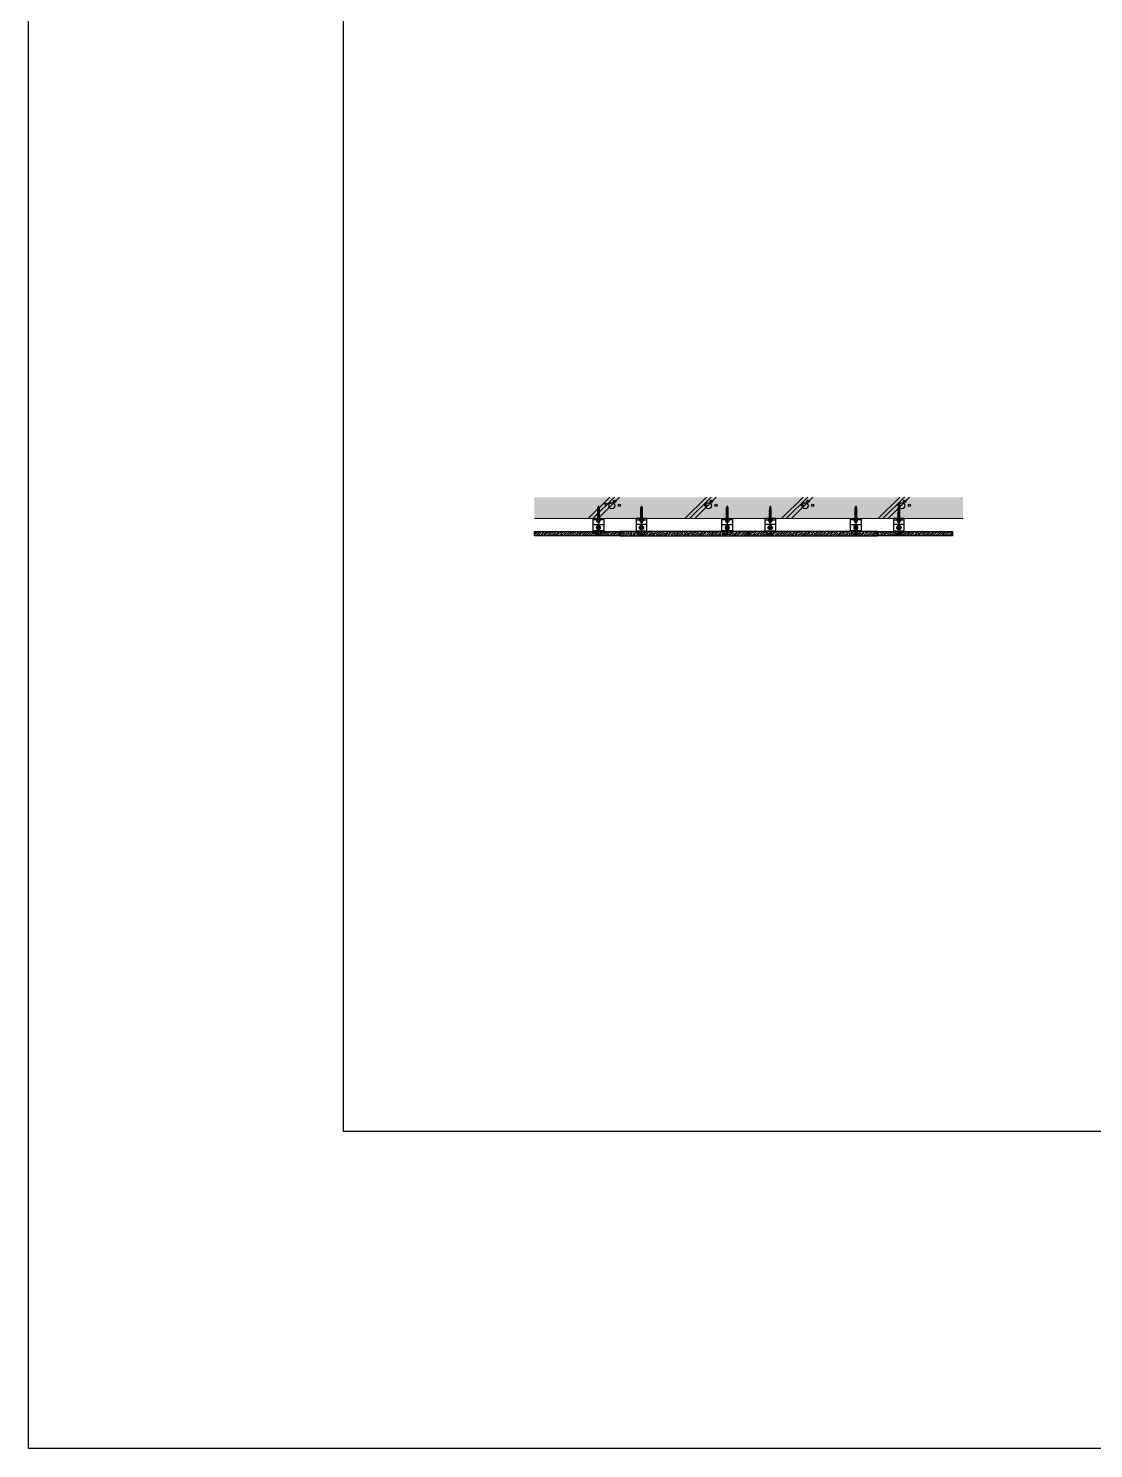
# Model space of a CAD drawing. Header units: millimetres. Extents: x -223175 to 287756, y -120611 to 352956.
# Drawn here: x 232109 to 237078, y 77684 to 84311 of the extents above; entities that cross this region are included whole.
import ezdxf
from ezdxf.lldxf.tags import DXFTag

# ---------------------------------------------------------------- set-up
doc = ezdxf.new("R2010")
doc.units = ezdxf.units.MM
doc.header["$LTSCALE"] = 50
for name, color, linetype in [('1-AG', 4, 'Continuous'), ('1W-마감-대리석', 130, 'Continuous'), ('8', 8, 'Continuous'), ('A-STL-PIPE', 7, 'Continuous'), ('ANGLE', 3, 'Continuous'), ('CENTER', 1, 'CENTER'), ('d', 7, 'Continuous'), ('ELE', 8, 'Continuous'), ('I-CO-TEXT', 4, 'Continuous'), ('K', 7, 'Continuous'), ('SEC4', 8, 'Continuous')]:
    doc.layers.add(name, color=color, linetype=linetype)
doc.layers.add('STRC', color=2, linetype='Continuous', lineweight=9)
tags = doc.linetypes.add('CENTER', pattern=[50.8, 31.75, -6.35, 6.35, -6.35]).pattern_tags.tags
tags[10:11] = [DXFTag(74, 4), DXFTag(75, 0), DXFTag(340, '0'), DXFTag(46, 1.0), DXFTag(50, 0.0), DXFTag(44, 0.0), DXFTag(45, 0.0)]
tags[8:9] = [DXFTag(74, 4), DXFTag(75, 0), DXFTag(340, '0'), DXFTag(46, 1.0), DXFTag(50, 0.0), DXFTag(44, 0.0), DXFTag(45, 0.0)]
tags[6:7] = [DXFTag(74, 4), DXFTag(75, 0), DXFTag(340, '0'), DXFTag(46, 1.0), DXFTag(50, 0.0), DXFTag(44, 0.0), DXFTag(45, 0.0)]
tags[4:5] = [DXFTag(74, 4), DXFTag(75, 0), DXFTag(340, '0'), DXFTag(46, 1.0), DXFTag(50, 0.0), DXFTag(44, 0.0), DXFTag(45, 0.0)]
pattern_1 = [(45, (954589.566, 18328.231), (-8.98025612, 8.98025612), []), (45, (954598.546, 18328.231), (-8.98025612, 8.98025612), [6.35, -3.175])]

# ---------------------------------------------------------------- blocks, each defined once
blk = doc.blocks.new('A$C11A53913')
at = {"layer": '8'}
h = blk.add_hatch(dxfattribs=at)
h.set_pattern_fill('DASH', color=8, scale=11.428571, angle=-0.44038, style=0)
h.set_pattern_definition([(270.44038365, (272678.6091, 159490.5334), (-1.4175491325, -1.4395093296), [1.428571429, -1.428571429])])
h.paths.add_polyline_path([(33.5, 14.2), (33.5, 14.6), (30.5, 14.6), (30.5, 14.2)])
h.paths.add_polyline_path([(30.5, 14.2), (30.5, 12.7), (33.5, 12.7), (33.5, 14.2)])
h.paths.add_polyline_path([(33.6, 9.6), (33.5, 12.7), (30.5, 12.7), (30.5, 9.6)])
h.paths.add_polyline_path([(33.6, 9.6), (30.5, 9.6), (30.5, 6.6), (33.6, 6.6)])
h.paths.add_polyline_path([(30.5, 6.6), (30.5, 5), (33.6, 5.1), (33.6, 6.6)])
h.paths.add_polyline_path([(30.5, 5), (30.5, 4.7), (33.6, 4.7), (33.6, 5.1)])
h = blk.add_hatch(dxfattribs=at)
h.set_pattern_fill('DASH', color=8, scale=11.428571, angle=-0.44038, style=0)
h.set_pattern_definition([(270.44038, (-476.9, 1704.0097), (-1.4175491, -1.4395093), [1.4285714, -1.4285714])])
h.paths.add_polyline_path([(40.3, 4.7), (40.2, 5.1), (42, 5.1), (42, 4.7)])
h.paths.add_polyline_path([(38.2, 4.7), (38.2, 5.1), (40.2, 5.1), (40.3, 4.7)])
h.paths.add_polyline_path([(34.4, 4.7), (34.3, 5.1), (38.2, 5.1), (38.2, 4.7)])
h.paths.add_polyline_path([(34.3, 5.1), (34.3, 6.6), (38.1, 6.6), (38.2, 5.1)])
h.paths.add_polyline_path([(40.2, 6.6), (40.2, 5.1), (38.2, 5.1), (38.1, 6.6)])
h.paths.add_polyline_path([(40.2, 6.6), (42, 6.7), (42, 5.1), (40.2, 5.1)])
h.paths.add_polyline_path([(40, 9.7), (41.9, 9.7), (42, 6.7), (40.2, 6.6)])
h.paths.add_polyline_path([(38.1, 9.7), (40, 9.7), (40.2, 6.6), (38.1, 6.6)])
h.paths.add_polyline_path([(38.1, 9.7), (38.1, 6.6), (34.3, 6.6), (34.3, 9.6)])
h.paths.add_polyline_path([(38.1, 9.7), (34.3, 9.6), (34.3, 12.7), (38.1, 12.7)])
h.paths.add_polyline_path([(38.1, 12.7), (39.9, 12.7), (40, 9.7), (38.1, 9.7)])
h.paths.add_polyline_path([(39.9, 12.7), (41.9, 12.7), (41.9, 9.7), (40, 9.7)])
h.paths.add_polyline_path([(39.9, 12.7), (39.8, 14.3), (41.9, 14.3), (41.9, 12.7)])
h.paths.add_polyline_path([(38.1, 12.7), (38.1, 14.2), (39.8, 14.3), (39.9, 12.7)])
h.paths.add_polyline_path([(34.3, 12.7), (34.3, 14.2), (38.1, 14.2), (38.1, 12.7)])
h.paths.add_polyline_path([(34.3, 14.2), (34.3, 14.6), (38.1, 14.6), (38.1, 14.2)])
h.paths.add_polyline_path([(39.8, 14.6), (39.8, 14.3), (38.1, 14.2), (38.1, 14.6)])
h.paths.add_polyline_path([(41.9, 14.7), (41.9, 14.3), (39.8, 14.3), (39.8, 14.6)])
at = {"color": 8, "linetype": 'Continuous'}
blk.add_line((38.2, 5, 0), (38.2, 5, 0), dxfattribs=at)
at = {"layer": '8', "color": 8}
for p, q in [((30.5, 9.6, 0), (28.7, 11.4, 0)), ((28.7, 9.6, 0), (30.5, 7.8, 0)), ((30.5, 12.7, 0), (51, 12.8, 0)), ((30.5, 6.6, 0), (51.1, 6.7, 0)), ((51, 12.8, 0), (53.6, 14.4, 0)), ((51.1, 6.7, 0), (53.7, 5.2, 0))]:
    blk.add_line(p, q, dxfattribs=at)
at = {"layer": 'CENTER'}
blk.add_line((90.7, 10.1, 0), (0, 9.4, 0), dxfattribs=at)
at = {"layer": 'ELE', "color": 8}
for p, q in [((12.2, 12.5, 0), (13.7, 14.1, 0)), ((12.2, 12.5, 0), (18.3, 12.6, 0)), ((12.2, 6.4, 0), (12.2, 12.5, 0)), ((12.2, 6.4, 0), (18.4, 6.5, 0)), ((13.7, 4.9, 0), (12.2, 6.4, 0)), ((13.7, 14.1, 0), (18.3, 14.1, 0)), ((13.7, 4.9, 0), (13.7, 14.1, 0)), ((18.4, 4.9, 0), (13.7, 4.9, 0)), ((18.3, 16.4, 0), (19.1, 17.9, 0)), ((18.4, 2.7, 0), (18.3, 16.4, 0)), ((19.3, 1.2, 0), (18.4, 2.7, 0)), ((19.1, 17.9, 0), (24.4, 17.9, 0)), ((19.2, 13.7, 0), (24.4, 13.7, 0)), ((19.2, 5.3, 0), (24.5, 5.4, 0)), ((24.5, 1.2, 0), (19.3, 1.2, 0)), ((24.4, 17.9, 0), (24.5, 1.2, 0)), ((24.4, 9.6, 0), (28.7, 9.6, 0)), ((24.5, 8.1, 0), (26.6, 8.4, 0)), ((24.5, 8.1, 0), (25.5, 0.8, 0)), ((25.4, 18.3, 0), (25.5, 8.3, 0)), ((27.6, 18.3, 0), (25.4, 18.3, 0)), ((26.5, 10.7, 0), (25.4, 18.3, 0)), ((25.5, 8.3, 0), (25.8, 14, 0)), ((25.5, 0.8, 0), (27.7, 0.8, 0)), ((25.8, 14, 0), (26.5, 10.7, 0)), ((28.7, 11, 0), (26.5, 10.7, 0)), ((26.6, 8.4, 0), (27.7, 0.8, 0)), ((26.6, 8.4, 0), (27.4, 5.2, 0)), ((27.4, 5.2, 0), (27.6, 10.9, 0)), ((28.7, 11, 0), (27.6, 18.3, 0)), ((27.7, 0.8, 0), (27.6, 10.9, 0)), ((28.7, 0, 0), (28.6, 19.2, 0)), ((28.6, 19.2, 0), (30.4, 19.2, 0)), ((30.6, 0, 0), (28.7, 0, 0)), ((30.4, 19.2, 0), (30.6, 0, 0)), ((30.5, 14.2, 0), (61.5, 14.4, 0)), ((61.6, 5.3, 0), (30.5, 5, 0)), ((51.1, 5.2, 0), (51, 14.3, 0)), ((61.5, 14.4, 0), (61.6, 5.3, 0)), ((61.6, 12.9, 0), (70, 13, 0)), ((61.6, 6.8, 0), (70.1, 6.9, 0))]:
    blk.add_line(p, q, dxfattribs=at)
at = {"layer": 'ELE', "color": 8, "elevation": 0}
for points in [[(62.2, 14.4), (74, 14.5), (74.1, 5.4), (62.3, 5.3)], [(70, 13), (80.7, 14.6), (80.8, 5.5), (70.1, 6.9)]]:
    blk.add_lwpolyline(points, close=True, dxfattribs=at)
at = {"layer": 'ELE', "color": 8}
for centre, radius, start, end in [((22.4, 16.3, 0), 4.16, 187.14488, 218.51948), ((29, 9.6, 0), 10.6, 157.24119, 203.63957), ((22.5, 2.8, 0), 4.16, 142.36129, 173.73589)]:
    blk.add_arc(centre, radius, start, end, dxfattribs=at)
blk = doc.blocks.new('A$C745C3258')
at = {"layer": '1-AG'}
h = blk.add_hatch(dxfattribs=at)
h.set_pattern_fill('DASH', color=8, scale=11.428571, angle=-0.44038, style=0)
h.set_pattern_definition([(2e-15, (-157375.1597, -273803.6797), (1.4285714286, 1.4285714286), [1.428571429, -1.428571429])])
h.paths.add_polyline_path([(0.9, 59.1), (0.5, 59.1), (0.5, 62.2), (0.9, 62.2)])
h.paths.add_polyline_path([(0.9, 62.2), (2.4, 62.2), (2.4, 59.1), (0.9, 59.1)])
h.paths.add_polyline_path([(5.5, 59.1), (2.4, 59.1), (2.4, 62.2), (5.5, 62.2)])
h.paths.add_polyline_path([(5.5, 59.1), (5.5, 62.2), (8.5, 62.2), (8.5, 59.1)])
h.paths.add_polyline_path([(8.5, 62.2), (10, 62.2), (10, 59.1), (8.5, 59.1)])
h.paths.add_polyline_path([(10, 62.2), (10.4, 62.2), (10.4, 59.1), (10, 59.1)])
at = {"layer": '1-AG', "color": 8, "lineweight": 0}
for p, q in [((-4.1, 62.2), (-4.1, 65.1)), ((-4.1, 65.1), (-3.3, 65)), ((14.2, 64), (15.1, 64)), ((15.1, 64), (15.1, 62.2))]:
    blk.add_line(p, q, dxfattribs=at)
at = {"layer": '1-AG', "color": 8}
for p, q in [((15.1, 64), (-4.1, 64)), ((-4.1, 64), (-4.1, 62.2)), ((-4.1, 62.2), (15.1, 62.2)), ((4, 64), (-3.3, 65)), ((0.9, 62.2), (0.9, 29.1)), ((0.9, 29.1), (10, 29.1)), ((2.4, 29.1), (2.4, 20.6)), ((5.5, 62.2), (3.6, 64)), ((4, 64), (4.3, 66.1)), ((9.8, 65.3), (4.2, 65)), ((14.2, 65), (4.2, 65)), ((5.5, 64), (7.3, 62.2)), ((6.6, 66.1), (14.2, 65)), ((6.6, 66.1), (9.8, 65.3)), ((8.5, 29.1), (8.5, 20.6)), ((10, 29.1), (10, 62.2)), ((15.1, 62.2), (15.1, 64))]:
    blk.add_line(p, q, dxfattribs=at)
at = {"layer": '1-AG', "color": 8, "linetype": 'Continuous'}
blk.add_line((10.1, 52.5), (10.1, 52.5), dxfattribs=at)
at = {"layer": '1-AG', "color": 8}
for points in [[(0.9, 28.4), (0.9, 16.6), (10, 16.6), (10, 28.4)], [(2.4, 20.6), (0.9, 9.9), (10, 9.9), (8.5, 20.6)]]:
    blk.add_lwpolyline(points, close=True, dxfattribs=at)
at = {"layer": '1-AG', "color": 8, "xscale": -1, "rotation": 90.44038364844565}
blk.add_blockref('A$C11A53913', (14.8, 92.7), dxfattribs=at)
blk = doc.blocks.new('ANGLE SET')
at = {"layer": 'ANGLE'}
h = blk.add_hatch(dxfattribs=at)
h.set_pattern_fill('ANSI32', color=252, scale=0.1, style=0)
h.set_pattern_definition([(45, (1e-10, 23.4997), (-0.673519, 0.673519), []), (45, (0.449, 23.4997), (-0.673519, 0.673519), [])])
edge = h.paths.add_edge_path()
edge.add_arc((0, 84.5), 2, 180, 540)
at = {"layer": 'ANGLE', "color": 1, "ltscale": 0.3}
for p, q in [((0, 48.5), (0, 67.3)), ((-8.5, 59), (8.5, 59))]:
    blk.add_line(p, q, dxfattribs=at)
at = {"layer": 'ANGLE', "color": 6, "ltscale": 0.3}
blk.add_line((25, 22), (-25, 22), dxfattribs=at)
at = {"layer": 'ANGLE', "color": 8}
blk.add_lwpolyline([(-25, 44), (25, 44), (25, 78.5, -0.414214), (13, 90.5), (-13, 90.5, -0.414214), (-25, 78.5)], format="xyb", close=True, dxfattribs=at)
at = {"layer": 'ANGLE', "color": 6, "ltscale": 0.3}
blk.add_lwpolyline([(25, 17), (25, 74), (-25, 74), (-25, 17)], close=True, dxfattribs=at)
at = {"layer": 'ANGLE', "color": 1, "ltscale": 0.3}
blk.add_lwpolyline([(3.3, 64.7), (6.6, 59), (3.3, 53.2), (-3.3, 53.2), (-6.6, 59), (-3.3, 64.7)], close=True, dxfattribs=at)
for radius in [10, 4, 3.5]:
    blk.add_circle((0, 59), radius, dxfattribs=at)
at = {"layer": 'ANGLE', "color": 8}
for radius in [2.5, 2]:
    blk.add_circle((0, 84.5), radius, dxfattribs=at)

msp = doc.modelspace()

# ---------------------------------------------------------------- hatches: boundary and pattern name
at = {"layer": 'd'}
msp.add_hatch(color=254, dxfattribs=at).paths.add_polyline_path([(236469.016, 82123.5761), (234469.016, 82123.5761), (234469.016, 82023.5761), (236469.016, 82023.5761)])
at = {"layer": 'K', "ltscale": 0.05}
h = msp.add_hatch(dxfattribs=at)
h.set_pattern_fill('ANSI33', color=251, scale=2, style=0)
h.set_pattern_definition([(45, (213557.145, 127979.76), (-8.980256, 8.980256), []), (45, (213566.125, 127979.76), (-8.980256, 8.980256), [6.35, -3.175])])
h.paths.add_polyline_path([(234993.016, 81943.5767), (234993.016, 81963.5761), (234469.5193, 81963.5761), (234469.5193, 81943.5767)])
h = msp.add_hatch(dxfattribs=at)
h.set_pattern_fill('ANSI33', color=251, scale=2, style=0)
h.set_pattern_definition(pattern_1)
h.paths.add_polyline_path([(234994.016, 81943.5767), (234994.016, 81963.5761), (235468.516, 81963.5761), (235468.516, 81953.5764), (235468.516, 81943.5767)])
h = msp.add_hatch(dxfattribs=at)
h.set_pattern_fill('ANSI33', color=251, scale=2, style=0)
h.set_pattern_definition(pattern_1)
h.paths.add_polyline_path([(235469.516, 81943.5767), (235469.516, 81963.5761), (235944.016, 81963.5761), (235944.016, 81953.5764), (235944.016, 81943.5767)])
h = msp.add_hatch(dxfattribs=at)
h.set_pattern_fill('ANSI33', color=251, scale=2, style=0)
h.set_pattern_definition(pattern_1)
h.paths.add_polyline_path([(236419.516, 81943.5767), (236419.516, 81963.5761), (235945.016, 81963.5761), (235945.016, 81953.5764), (235945.016, 81943.5767)])

# ---------------------------------------------------------------- linework, layer by layer
msp.add_lwpolyline([(233579.1774, 87549.149), (244530.0465, 87549.149), (244530.0465, 79164.3507), (233579.1774, 79164.3507)], close=True)
at = {"layer": '1W-마감-대리석', "ltscale": 0.05}
for points in [[(234469.5193, 81963.5761), (234469.5193, 81963.5761), (234867.516, 81963.5761), (234867.516, 81943.5767), (234469.5193, 81943.5767), (234469.5193, 81963.5761)], [(235468.516, 81963.5761), (235468.516, 81963.5761), (234868.516, 81963.5761), (234868.516, 81943.5767), (235468.516, 81943.5767), (235468.516, 81963.5761)], [(236068.516, 81963.5761), (236068.516, 81963.5761), (235469.516, 81963.5761), (235469.516, 81943.5767), (236068.516, 81943.5767), (236068.516, 81963.5761)], [(236069.516, 81963.5761), (236069.516, 81963.5761), (236419.516, 81963.5761), (236419.516, 81943.5767), (236069.516, 81943.5767), (236069.516, 81963.5761)]]:
    msp.add_lwpolyline(points, close=True, dxfattribs=at)
at = {"layer": 'I-CO-TEXT', "color": 11}
msp.add_lwpolyline([(232108.6365, 89842.8084), (287756.2063, 89842.8084), (287756.2063, 77684.0779), (232108.6365, 77684.0779)], close=True, dxfattribs=at)
at = {"layer": 'SEC4'}
for p, q in [((234720.4228, 82023.5761), (234820.4228, 82123.5761)), ((234742.1041, 82023.5761), (234842.1041, 82123.5761)), ((234766.2052, 82023.5761), (234866.2052, 82123.5761)), ((235171.3695, 82023.5761), (235271.3695, 82123.5761)), ((235193.0507, 82023.5761), (235293.0507, 82123.5761)), ((235217.1518, 82023.5761), (235317.1518, 82123.5761)), ((235622.3161, 82023.5761), (235722.3161, 82123.5761)), ((235643.9973, 82023.5761), (235743.9973, 82123.5761)), ((235668.0985, 82023.5761), (235768.0985, 82123.5761)), ((236073.2627, 82023.5761), (236173.2627, 82123.5761)), ((236094.9439, 82023.5761), (236194.9439, 82123.5761)), ((236119.0451, 82023.5761), (236219.0451, 82123.5761))]:
    msp.add_line(p, q, dxfattribs=at)
for centre, radius in [((234843.5539, 82103.9896), 5.8317), ((235294.5005, 82103.9896), 5.8317), ((235745.4471, 82103.9896), 5.8317), ((236196.3937, 82103.9896), 5.8317), ((234803.073, 82091.4253), 4.6434), ((234830.1782, 82083.6718), 14.167), ((234865.1864, 82085.0842), 5.4002), ((235267.5317, 82085.7983), 4.6434), ((235281.1248, 82083.6718), 14.167), ((235316.133, 82085.0842), 5.4002), ((235718.4783, 82085.7983), 4.6434), ((235732.0714, 82083.6718), 14.167), ((235767.0797, 82085.0842), 5.4002), ((236169.4249, 82085.7983), 4.6434), ((236183.0181, 82083.6718), 14.167), ((236218.0263, 82085.0842), 5.4002)]:
    msp.add_circle(centre, radius, dxfattribs=at)
at = {"layer": 'STRC'}
msp.add_line((234469.016, 82023.5761), (236469.016, 82023.5761), dxfattribs=at)

# ---------------------------------------------------------------- block references
at = {"color": 8, "rotation": 180}
for p in [(234772.973, 82085.7294, 0), (234973.973, 82085.7294, 0), (235373.973, 82085.7294, 0), (235574.973, 82085.7294, 0), (235973.973, 82085.7294, 0), (236174.973, 82085.7294, 0)]:
    msp.add_blockref('A$C745C3258', p, dxfattribs=at)
at = {"layer": 'A-STL-PIPE', "color": 1, "xscale": -1, "rotation": 180}
for p in [(234767.516, 82040.5764), (235368.516, 82040.5764), (235968.516, 82040.5764)]:
    msp.add_blockref('ANGLE SET', p, dxfattribs=at)
at = {"layer": 'A-STL-PIPE', "color": 1, "rotation": 180}
for p in [(234968.516, 82040.5764), (235569.516, 82040.5764), (236169.516, 82040.5764)]:
    msp.add_blockref('ANGLE SET', p, dxfattribs=at)

doc.saveas('drawing.dxf')
